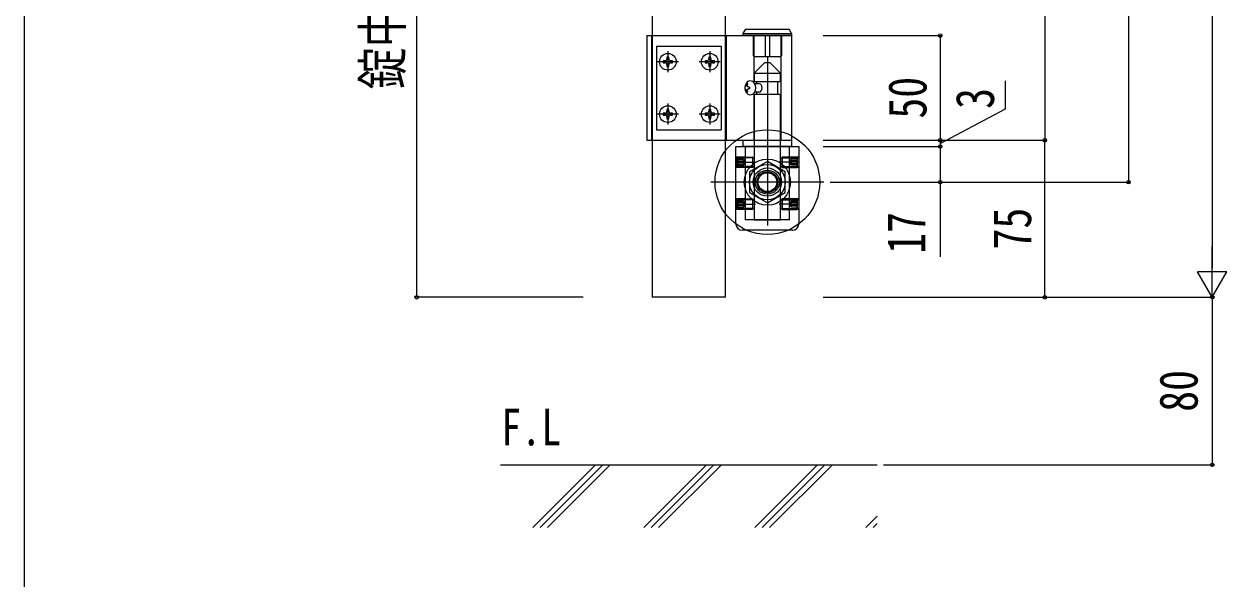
# Model space of a CAD drawing. Units: millimetres, scale not verified. Extents: x -1312 to 1312, y -2119 to 2123.
# Drawn here: x -1312 to -738, y 1052 to 1317 of the extents above; entities that cross this region are included whole.
import ezdxf
from ezdxf.enums import TextEntityAlignment as Align

# ---------------------------------------------------------------- set-up
doc = ezdxf.new("R2010")
doc.units = ezdxf.units.MM
doc.header["$LTSCALE"] = 10
for name, color, linetype in [('0-1_USER1', 3, 'Continuous'), ('0-4_YKK_12', 2, 'Continuous'), ('0-5_YKK_13', 4, 'Continuous'), ('0-7_YKK_D', 6, 'Continuous'), ('0-8_YKK_ZWAK', 7, 'Continuous'), ('0-9_YSS_K', 3, 'Continuous')]:
    doc.layers.add(name, color=color, linetype=linetype)
doc.styles.add('ＭＳ ゴシック', font='')
doc.styles.get('ＭＳ ゴシック').set_extended_font_data('MS Gothic')

msp = doc.modelspace()

# ---------------------------------------------------------------- linework, layer by layer
at = {"layer": '0-4_YKK_12'}
for q in [(-977.5, 1786.3), (-1012.5, 1186.3)]:
    msp.add_line((-977.5, 1186.3), q, dxfattribs=at)
msp.add_lwpolyline([(-977.5, 1786.3), (-1012.5, 1786.3), (-1012.5, 1186.3)], dxfattribs=at)
at = {"layer": '0-5_YKK_13'}
for p, q in [((-1015, 1311.3), (-1015, 1261.3)), ((-1012.8, 1311.3), (-1012.8, 1261.3)), ((-977.2, 1311.3), (-977.2, 1261.3)), ((-969, 1312.3), (-967.85, 1314.3)), ((-969, 1312.3), (-946, 1312.3)), ((-967.85, 1314.3), (-947.15, 1314.3)), ((-964.2, 1311.3), (-964.2, 1301.8)), ((-964, 1311.3), (-964, 1288.93)), ((-958.5, 1311.3), (-958.5, 1301.3)), ((-956.5, 1311.3), (-956.5, 1301.3)), ((-951, 1311.3), (-951, 1261.3)), ((-950.8, 1311.3), (-950.8, 1301.8)), ((-946, 1312.3), (-947.15, 1314.3)), ((-946, 1312.3), (-946, 1311.3)), ((-946, 1311.3), (-946, 1261.3)), ((-1010.5, 1306.3), (-979.5, 1306.3)), ((-1010.5, 1306.3), (-1010.5, 1266.3)), ((-979.5, 1306.3), (-979.5, 1266.3)), ((-1000, 1298.8), (-1010, 1298.8)), ((-1005, 1303.8), (-1005, 1293.8)), ((-980, 1298.8), (-990, 1298.8)), ((-985, 1303.8), (-985, 1293.8)), ((-963.7, 1301.3), (-951.3, 1301.3)), ((-957.5, 1301.09), (-957.5, 1220.51)), ((-1003.65, 1298.35), (-1002.75, 1298.35)), ((-983.65, 1298.35), (-982.75, 1298.35)), ((-963.85, 1293.3), (-958.85, 1298.3)), ((-963.85, 1293.3), (-963.85, 1289.3)), ((-963.85, 1293.3), (-951.15, 1293.3)), ((-956.15, 1298.3), (-958.85, 1298.3)), ((-951.15, 1293.3), (-956.15, 1298.3)), ((-951.15, 1289.3), (-951.15, 1293.3)), ((-967, 1288.4), (-967.59, 1288.4)), ((-963.85, 1289.3), (-951.15, 1289.3)), ((-961.39, 1288.3), (-963.6, 1288.3)), ((-962.5, 1288.3), (-962.5, 1289.3)), ((-952.5, 1283.3), (-952.5, 1289.3)), ((-967, 1284.2), (-967.59, 1284.2)), ((-965.98, 1286.72), (-966.57, 1286.72)), ((-965.98, 1285.88), (-966.57, 1285.88)), ((-964, 1283.67), (-964, 1261.3)), ((-963.85, 1283.3), (-963.85, 1223.3)), ((-963.85, 1283.3), (-951.15, 1283.3)), ((-961.39, 1284.3), (-963.6, 1284.3)), ((-962.5, 1283.3), (-962.5, 1284.3)), ((-951.15, 1223.3), (-951.15, 1283.3)), ((-1005, 1278.8), (-1005, 1268.8)), ((-985, 1278.8), (-985, 1268.8)), ((-1000, 1273.8), (-1010, 1273.8)), ((-1003.65, 1273.35), (-1002.75, 1273.35)), ((-980, 1273.8), (-990, 1273.8)), ((-983.65, 1273.35), (-982.75, 1273.35)), ((-1010.5, 1266.3), (-979.5, 1266.3)), ((-972.5, 1221.3), (-972.5, 1258.3)), ((-972.5, 1258.3), (-942.5, 1258.3)), ((-968, 1223.3), (-968, 1258.3)), ((-947, 1223.3), (-947, 1258.3)), ((-946, 1261.3), (-946, 1258.3)), ((-942.5, 1258.3), (-942.5, 1221.3)), ((-968, 1253.3), (-972.5, 1253.3)), ((-972.5, 1252.85), (-968, 1252.85)), ((-971.6, 1253.3), (-971.85, 1252.87)), ((-964.17, 1252.87), (-971.85, 1252.87)), ((-971.85, 1248.73), (-971.85, 1252.87)), ((-971.6, 1253.3), (-964.6, 1253.3)), ((-971.6, 1253.3), (-971.6, 1248.3)), ((-963.85, 1252.55), (-963.85, 1249.05)), ((-951.15, 1252.55), (-951.15, 1249.05)), ((-950.83, 1252.87), (-943.15, 1252.87)), ((-943.4, 1253.3), (-950.4, 1253.3)), ((-942.5, 1253.3), (-947, 1253.3)), ((-947, 1252.85), (-942.5, 1252.85)), ((-943.4, 1253.3), (-943.4, 1248.3)), ((-943.4, 1253.3), (-943.15, 1252.87)), ((-943.15, 1248.73), (-943.15, 1252.87)), ((-972.6, 1250.8), (-963.1, 1250.8)), ((-972.5, 1248.75), (-968, 1248.75)), ((-968, 1248.3), (-972.5, 1248.3)), ((-971.85, 1252.24), (-968.85, 1252.24)), ((-971.85, 1251.52), (-968.85, 1251.52)), ((-971.85, 1250.08), (-968.85, 1250.08)), ((-971.85, 1249.36), (-968.85, 1249.36)), ((-964.17, 1248.73), (-971.85, 1248.73)), ((-971.85, 1248.73), (-971.6, 1248.3)), ((-964.6, 1248.3), (-971.6, 1248.3)), ((-968.85, 1252.24), (-968.02, 1250.8)), ((-968.85, 1249.36), (-968.02, 1250.8)), ((-963.85, 1249.05), (-964.6, 1248.3)), ((-942.4, 1250.8), (-951.9, 1250.8)), ((-951.15, 1249.05), (-950.4, 1248.3)), ((-950.83, 1248.73), (-943.15, 1248.73)), ((-950.4, 1248.3), (-943.4, 1248.3)), ((-947, 1248.75), (-942.5, 1248.75)), ((-942.5, 1248.3), (-947, 1248.3)), ((-946.15, 1252.24), (-946.98, 1250.8)), ((-946.15, 1249.36), (-946.98, 1250.8)), ((-943.15, 1252.24), (-946.15, 1252.24)), ((-943.15, 1251.52), (-946.15, 1251.52)), ((-943.15, 1250.08), (-946.15, 1250.08)), ((-943.15, 1249.36), (-946.15, 1249.36)), ((-943.15, 1248.73), (-943.4, 1248.3)), ((-930.5, 1241.3), (-984.5, 1241.3)), ((-972.6, 1230.8), (-963.1, 1230.8)), ((-968, 1233.3), (-972.5, 1233.3)), ((-972.5, 1232.85), (-968, 1232.85)), ((-971.6, 1233.3), (-971.85, 1232.87)), ((-964.17, 1232.87), (-971.85, 1232.87)), ((-971.85, 1228.73), (-971.85, 1232.87)), ((-971.85, 1232.24), (-968.85, 1232.24)), ((-971.85, 1231.52), (-968.85, 1231.52)), ((-971.85, 1230.08), (-968.85, 1230.08)), ((-971.6, 1233.3), (-964.6, 1233.3)), ((-971.6, 1233.3), (-971.6, 1228.3)), ((-968.85, 1232.24), (-968.02, 1230.8)), ((-968.85, 1229.36), (-968.02, 1230.8)), ((-963.85, 1232.55), (-963.85, 1229.05)), ((-942.4, 1230.8), (-951.9, 1230.8)), ((-951.15, 1232.55), (-951.15, 1229.05)), ((-950.83, 1232.87), (-943.15, 1232.87)), ((-943.4, 1233.3), (-950.4, 1233.3)), ((-942.5, 1233.3), (-947, 1233.3)), ((-947, 1232.85), (-942.5, 1232.85)), ((-946.15, 1232.24), (-946.98, 1230.8)), ((-946.15, 1229.36), (-946.98, 1230.8)), ((-943.15, 1232.24), (-946.15, 1232.24)), ((-943.15, 1231.52), (-946.15, 1231.52)), ((-943.15, 1230.08), (-946.15, 1230.08)), ((-943.4, 1233.3), (-943.4, 1228.3)), ((-943.4, 1233.3), (-943.15, 1232.87)), ((-943.15, 1228.73), (-943.15, 1232.87)), ((-972.5, 1228.75), (-968, 1228.75)), ((-968, 1228.3), (-972.5, 1228.3)), ((-971.85, 1229.36), (-968.85, 1229.36)), ((-964.17, 1228.73), (-971.85, 1228.73)), ((-971.85, 1228.73), (-971.6, 1228.3)), ((-964.6, 1228.3), (-971.6, 1228.3)), ((-963.85, 1229.05), (-964.6, 1228.3)), ((-951.15, 1229.05), (-950.4, 1228.3)), ((-950.83, 1228.73), (-943.15, 1228.73)), ((-950.4, 1228.3), (-943.4, 1228.3)), ((-947, 1228.75), (-942.5, 1228.75)), ((-942.5, 1228.3), (-947, 1228.3)), ((-943.15, 1229.36), (-946.15, 1229.36)), ((-943.15, 1228.73), (-943.4, 1228.3)), ((-945.5, 1218.3), (-969.5, 1218.3)), ((-947, 1223.3), (-968, 1223.3)), ((-963.85, 1223.3), (-951.15, 1223.3))]:
    msp.add_line(p, q, dxfattribs=at)
for points in [[(-1015, 1311.3), (-977.5, 1311.3), (-946, 1311.3)], [(-946, 1311.3), (-969, 1311.3), (-969, 1312.3)], [(-1006.35, 1299.25), (-1007.25, 1299.25), (-1007.25, 1298.35), (-1006.35, 1298.35)], [(-1004.55, 1300.15), (-1004.55, 1301.05), (-1005.45, 1301.05), (-1005.45, 1300.15)], [(-1002.75, 1298.35), (-1002.75, 1299.25), (-1003.65, 1299.25)], [(-986.35, 1299.25), (-987.25, 1299.25), (-987.25, 1298.35), (-986.35, 1298.35)], [(-984.55, 1300.15), (-984.55, 1301.05), (-985.45, 1301.05), (-985.45, 1300.15)], [(-982.75, 1298.35), (-982.75, 1299.25), (-983.65, 1299.25)], [(-1005.45, 1297.45), (-1005.45, 1296.55), (-1004.55, 1296.55), (-1004.55, 1297.45)], [(-985.45, 1297.45), (-985.45, 1296.55), (-984.55, 1296.55), (-984.55, 1297.45)], [(-967.7, 1287.56), (-967.73, 1287.4), (-967.78, 1287.24), (-967.84, 1287.09), (-967.92, 1286.97), (-968.02, 1286.86), (-968.08, 1286.81)], [(-966.57, 1286.72), (-966.69, 1286.74), (-966.8, 1286.78), (-966.9, 1286.86), (-966.98, 1286.97), (-967.05, 1287.09), (-967.09, 1287.24), (-967.11, 1287.4), (-967.11, 1287.56)], [(-968.08, 1285.79), (-968.02, 1285.74), (-967.92, 1285.63), (-967.84, 1285.51), (-967.78, 1285.36), (-967.73, 1285.2), (-967.7, 1285.04)], [(-967.11, 1285.04), (-967.11, 1285.2), (-967.09, 1285.36), (-967.05, 1285.51), (-966.98, 1285.63), (-966.9, 1285.74), (-966.8, 1285.82), (-966.69, 1285.86), (-966.57, 1285.88)], [(-1004.55, 1275.15), (-1004.55, 1276.05), (-1005.45, 1276.05), (-1005.45, 1275.15)], [(-984.55, 1275.15), (-984.55, 1276.05), (-985.45, 1276.05), (-985.45, 1275.15)], [(-1006.35, 1274.25), (-1007.25, 1274.25), (-1007.25, 1273.35), (-1006.35, 1273.35)], [(-1005.45, 1272.45), (-1005.45, 1271.55), (-1004.55, 1271.55), (-1004.55, 1272.45)], [(-1002.75, 1273.35), (-1002.75, 1274.25), (-1003.65, 1274.25)], [(-986.35, 1274.25), (-987.25, 1274.25), (-987.25, 1273.35), (-986.35, 1273.35)], [(-985.45, 1272.45), (-985.45, 1271.55), (-984.55, 1271.55), (-984.55, 1272.45)], [(-982.75, 1273.35), (-982.75, 1274.25), (-983.65, 1274.25)], [(-1015, 1261.3), (-977.5, 1261.3), (-946, 1261.3)], [(-946, 1258.3), (-969, 1258.3), (-969, 1261.3)], [(-963.85, 1252.55), (-964.6, 1253.3), (-964.6, 1248.3)], [(-951.15, 1252.55), (-950.4, 1253.3), (-950.4, 1248.3)], [(-963.85, 1232.55), (-964.6, 1233.3), (-964.6, 1228.3)], [(-951.15, 1232.55), (-950.4, 1233.3), (-950.4, 1228.3)]]:
    msp.add_lwpolyline(points, dxfattribs=at)
msp.add_lwpolyline([(-957.5, 1251.11), (-966, 1246.21), (-966, 1236.39), (-957.5, 1231.49), (-949, 1236.39), (-949, 1246.21)], close=True, dxfattribs=at)
for centre, radius in [((-1005, 1298.8), 4), ((-985, 1298.8), 4), ((-1005, 1273.8), 4), ((-985, 1273.8), 4), ((-957.5, 1241.3), 25), ((-957.5, 1241.3), 11.03), ((-957.5, 1241.3), 8.5), ((-957.5, 1241.3), 6.75), ((-957.5, 1241.3), 5.75), ((-957.5, 1241.3), 5), ((-957.5, 1241.3), 4.5)]:
    msp.add_circle(centre, radius, dxfattribs=at)
for centre, radius, start, end in [((-1006.35, 1300.15), 0.9, 270, 0), ((-1003.65, 1300.15), 0.9, 180, 270), ((-986.35, 1300.15), 0.9, 270, 0), ((-983.65, 1300.15), 0.9, 180, 270), ((-963.7, 1301.8), 0.5, 180, 270), ((-951.3, 1301.8), 0.5, 270, 0), ((-1006.35, 1297.45), 0.9, 0, 90), ((-1003.65, 1297.45), 0.9, 90, 180), ((-986.35, 1297.45), 0.9, 0, 90), ((-983.65, 1297.45), 0.9, 90, 180), ((-1006.35, 1275.15), 0.9, 270, 0), ((-1006.35, 1272.45), 0.9, 0, 90), ((-1003.65, 1275.15), 0.9, 180, 270), ((-1003.65, 1272.45), 0.9, 90, 180), ((-986.35, 1275.15), 0.9, 270, 0), ((-986.35, 1272.45), 0.9, 0, 90), ((-983.65, 1275.15), 0.9, 180, 270), ((-983.65, 1272.45), 0.9, 90, 180), ((-969.31, 1251.88), 0.588, 322.12112, 22.12112), ((-970.89, 1250.8), 2.17, 340.52878, 19.47122), ((-969.31, 1249.72), 0.588, 337.87888, 37.87888), ((-945.69, 1251.88), 0.588, 157.87888, 217.87888), ((-944.11, 1250.8), 2.17, 160.52878, 199.47122), ((-945.69, 1249.72), 0.588, 142.12112, 202.12112), ((-969.31, 1231.88), 0.588, 322.12112, 22.12112), ((-970.89, 1230.8), 2.17, 340.52878, 19.47122), ((-969.31, 1229.72), 0.588, 337.87888, 37.87888), ((-945.69, 1231.88), 0.588, 157.87888, 217.87888), ((-944.11, 1230.8), 2.17, 160.52878, 199.47122), ((-945.69, 1229.72), 0.588, 142.12112, 202.12112), ((-969.5, 1221.3), 3, 180, 270), ((-945.5, 1221.3), 3, 270, 0)]:
    msp.add_arc(centre, radius, start, end, dxfattribs=at)
msp.add_ellipse((-965.63, 1286.3), major_axis=(0, -3.5), ratio=0.707107, dxfattribs=at)
for centre, major_axis, start_param, end_param in [((-961.4, 1286.3), (0, -9), 4.476885, 4.571928), ((-960.81, 1286.3), (0, -9), 4.476885, 4.571928), ((-961.39, 1286.3), (0, 2), 3.141593, 6.283185), ((-961.4, 1286.3), (0, -9), 4.85285, 4.947893), ((-960.81, 1286.3), (0, -9), 4.85285, 4.947893), ((-959.62, 1286.3), (0, -9), 4.665705, 4.759073)]:
    msp.add_ellipse(centre, major_axis=major_axis, ratio=0.707107, start_param=start_param, end_param=end_param, dxfattribs=at)
at = {"layer": '0-7_YKK_D'}
for p, q in [((-745, 1772.3), (-745, 1200.3)), ((-825, 1661.3), (-825, 1261.3)), ((-785, 1641.3), (-785, 1241.3)), ((-1125, 1526.3), (-1125, 1186.3)), ((-930.9, 1311.3), (-874, 1311.3)), ((-875, 1311.3), (-875, 1261.3)), ((-930.9, 1261.3), (-874, 1261.3)), ((-930.9, 1261.3), (-824, 1261.3)), ((-930.9, 1261.3), (-874, 1261.3)), ((-930.9, 1261.3), (-824, 1261.3)), ((-930.9, 1258.3), (-874, 1258.3)), ((-930.9, 1258.3), (-874, 1258.3)), ((-875, 1261.3), (-875, 1258.3)), ((-825, 1186.3), (-825, 1261.3)), ((-927.5, 1241.3), (-874, 1241.3)), ((-927.5, 1241.3), (-784, 1241.3)), ((-745, 1186.3), (-745, 1210.55)), ((-745, 1186.3), (-752, 1198.42)), ((-738, 1198.42), (-752, 1198.42)), ((-745, 1186.3), (-738, 1198.42)), ((-1045.5, 1186.3), (-1126, 1186.3)), ((-930.9, 1186.3), (-744, 1186.3)), ((-930.9, 1186.3), (-744, 1186.3)), ((-930.9, 1186.3), (-824, 1186.3)), ((-745, 1186.3), (-745, 1106.3)), ((-902, 1106.3), (-744, 1106.3))]:
    msp.add_line(p, q, dxfattribs=at)
for points in [[(-875, 1259.8), (-843.75, 1276.28), (-843.75, 1289.61)], [(-875, 1258.3), (-875, 1241.3), (-875, 1205.57)]]:
    msp.add_lwpolyline(points, dxfattribs=at)
for centre in [(-875, 1311.3), (-875, 1261.3), (-875, 1261.3), (-875, 1258.3), (-875, 1258.3), (-825, 1261.3), (-825, 1261.3), (-875, 1241.3), (-785, 1241.3), (-1125, 1186.3), (-825, 1186.3), (-745, 1186.3), (-745, 1106.3)]:
    msp.add_circle(centre, 0.85, dxfattribs=at)
at = {"layer": '0-8_YKK_ZWAK'}
msp.add_line((-1312.5, 2036.3), (-1312.5, -2118.7), dxfattribs=at)
at = {"layer": '0-9_YSS_K'}
for p, q in [((-1085, 1106.3), (-905, 1106.3)), ((-1069.57, 1076.3), (-1039.57, 1106.3)), ((-1066.04, 1076.3), (-1036.04, 1106.3)), ((-1062.5, 1076.3), (-1032.5, 1106.3)), ((-1016.54, 1076.3), (-986.54, 1106.3)), ((-1013.01, 1076.3), (-983.01, 1106.3)), ((-1009.47, 1076.3), (-979.47, 1106.3)), ((-963.51, 1076.3), (-933.51, 1106.3)), ((-959.97, 1076.3), (-929.97, 1106.3)), ((-956.44, 1076.3), (-926.44, 1106.3)), ((-910.47, 1076.3), (-905, 1081.77)), ((-906.94, 1076.3), (-905, 1078.24))]:
    msp.add_line(p, q, dxfattribs=at)

# ---------------------------------------------------------------- texts
at = {"layer": '0-1_USER1', "style": 'ＭＳ ゴシック', "width": 0.8}
msp.add_text('F.L', height=17.6, dxfattribs=at).set_placement((-1084.64, 1110.3), align=Align.BOTTOM_LEFT)
at = {"layer": '0-7_YKK_D', "style": 'ＭＳ ゴシック', "width": 0.8}
for s, p in [('錠中心：800', (-1126.6, 1285.63)), ('50', (-876, 1271.63)), ('3', (-843.75, 1276.28)), ('17', (-876.5, 1207.07)), ('75', (-826, 1209.13)), ('80', (-746.5, 1131.63))]:
    msp.add_text(s, height=18.33, rotation=90, dxfattribs=at).set_placement(p, align=Align.BOTTOM_LEFT)

doc.saveas('drawing.dxf')
